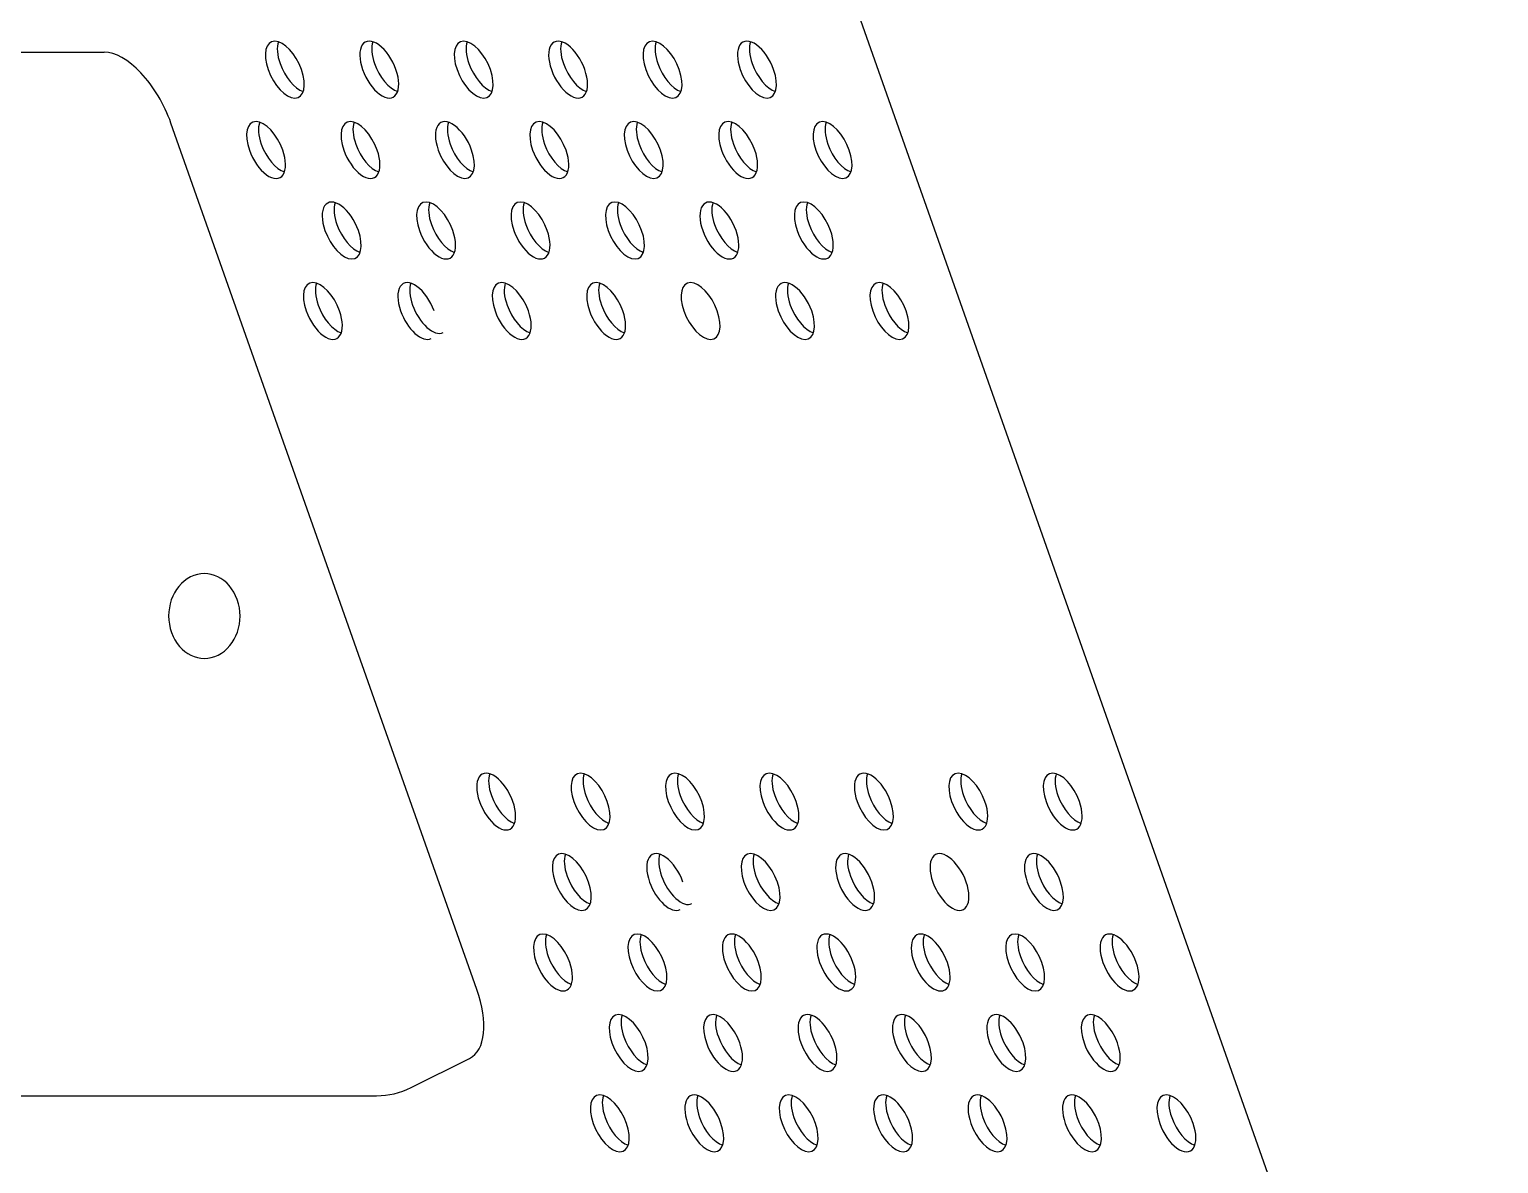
# Model space of a CAD drawing. Header units: millimetres. Extents: x -6176 to 11988, y -1403 to 10916.
# Drawn here: x -5364.6 to -5269.3, y 6344.9 to 6418.4 of the extents above; entities that cross this region are included whole.
import ezdxf

# ---------------------------------------------------------------- set-up
doc = ezdxf.new("R2010")
doc.units = ezdxf.units.MM

# ---------------------------------------------------------------- blocks, each defined once
blk = doc.blocks.new('A$C17CA5FEC')
at = {"color": 0, "linetype": 'Continuous'}
for p, q in [((0.2845101647278625, 1.04599925988623), (0.3405508470916345, 0.8873601341638278)), ((0.2176857600501236, 1.00240858122379), (0.2501491707079992, 1.00240858122379)), ((0.2743171437358995, 0.941652322657319), (0.2544829158819795, 0.9977987583079084)), ((0.2700449450579185, 0.9352806837105163), (0.2738460559939, 0.9371792514430126)), ((0.2353473379200537, 0.9347537549256231), (0.2678107485779293, 0.9347537549256231))]:
    blk.add_line(p, q, dxfattribs=at)
blk.add_arc((0.2678107485779293, 0.9397537549266417), 0.004999999999980106, 270, 296.5410765724553, dxfattribs=at)
for centre, major_axis, ratio, start_param, end_param in [((0.2618653619899547, 1.001271230585189), (0.0008936785920218525, -0.001789228485724771), 0.498835248, 1.326611453548474, 4.468204107138005), ((0.2626407213179434, 1.001658504785155), (0.0008936785920217041, -0.001789228485725327), 0.498835248, 3.590920568700286, 4.468204107138154), ((0.2679867214079295, 1.001271230585189), (0.0008936785920218515, -0.001789228485725105), 0.4988352479999999, 1.326611453548286, 4.46820410713808), ((0.2687620807359252, 1.001658504785155), (0.0008936785920217054, -0.001789228485725214), 0.4988352479999999, 3.590914659858464, 4.468204107138392), ((0.2741080808259042, 1.001271230585189), (0.000893678592021655, -0.001789228485725215), 0.498835248, 1.326611453548344, 4.468204107138137), ((0.2748834401539, 1.001658504785155), (0.0008936785920212071, -0.001789228485724438), 0.498835248, 3.590920568569847, 4.468204107138038), ((0.2802294402418752, 1.001271230585189), (0.0008936785920218525, -0.001789228485724771), 0.498835248, 1.326611453548474, 4.468204107138528), ((0.2810047995718747, 1.001658504785155), (0.0008936785920212585, -0.001789228485724216), 0.4988352480000001, 3.590908734287386, 4.46820410713798), ((0.28635079965985, 1.001271230585189), (0.000893678592021655, -0.001789228485725215), 0.498835248, 1.326611453548606, 4.468204107138137), ((0.2871261589878529, 1.001658504785155), (0.0008936785920216057, -0.001789228485725104), 0.498835248, 3.590926510972852, 4.468204107138382), ((0.2924721590778248, 1.001271230585189), (0.0008936785920216064, -0.001789228485725215), 0.498835248, 1.326611453548352, 4.468204107138146), ((0.2932475184058276, 1.001658504785155), (0.0008936785920217525, -0.001789228485725326), 0.4988352479999999, 3.590920568617156, 4.468204107138408), ((0.2517776316599907, 0.9977987583079084), (-0.002234196480053863, 0.004473071214313814), 0.498835248, 4.468204107138225, 6.039000433933411), ((0.2618653619899547, 1.001271230585189), (-0.000893678592022151, 0.001789228485725991), 0.498835248, 1.326611453548172, 4.468204107137963), ((0.2626407213179434, 1.001658504785155), (-0.0008936785920217041, 0.001789228485725327), 0.498835248, 1.326611453548622, 2.692264738481049), ((0.2679867214079295, 1.001271230585189), (-0.0008936785920217041, 0.001789228485725215), 0.4988352479999999, 1.326611453548597, 4.468204107138392), ((0.2687620807359252, 1.001658504785155), (-0.0008936785920217028, 0.001789228485724994), 0.4988352479999999, 1.326611453548548, 2.692264754983637), ((0.2741080808259042, 1.001271230585189), (-0.0008936785920211578, 0.001789228485724327), 0.4988352479999998, 1.326611453548229, 4.468204107138021), ((0.2748834401539, 1.001658504785155), (-0.0008936785920216535, 0.001789228485725215), 0.4988352479999999, 1.326611453548606, 2.692264738675979), ((0.2802294402418752, 1.001271230585189), (-0.0008936785920211575, 0.001789228485724438), 0.4988352479999999, 1.326611453548254, 4.468204107138571), ((0.2810047995718747, 1.001658504785155), (-0.0008936785920221526, 0.001789228485726104), 0.498835248, 1.326611453548459, 2.692264738425702), ((0.28635079965985, 1.001271230585189), (-0.0008936785920212071, 0.001789228485724438), 0.498835248, 1.326611453548769, 4.468204107138038), ((0.2871261589878529, 1.001658504785155), (-0.0008936785920212554, 0.001789228485724104), 0.498835248, 1.326611453548425, 2.692282363110707), ((0.2924721590778248, 1.001271230585189), (-0.000893678592021655, 0.001789228485725215), 0.498835248, 1.326611453548606, 4.468204107138399), ((0.2932475184058276, 1.001658504785155), (-0.000893678592021161, 0.001789228485724437), 0.4988352479999999, 1.326611453548777, 2.69226473845114), ((0.2606470755319563, 0.9960558113143634), (0.0008936785920217041, -0.001789228485725215), 0.4988352479999999, 1.326611453548859, 4.468204107138129), ((0.2614224348619487, 0.9964430855161481), (0.0008936785920216057, -0.001789228485725104), 0.498835248, 3.590920585176824, 4.468204107138382), ((0.2667684349499311, 0.9960558113143634), (0.0008936785920218038, -0.001789228485724883), 0.4988352479999999, 1.326611453548245, 4.468204107137777), ((0.2675437942799306, 0.9964430855161481), (0.0008936785920217041, -0.001789228485725215), 0.4988352479999999, 3.590914750352823, 4.468204107138392), ((0.2728897943679058, 0.9960558113143634), (0.000893678592021754, -0.001789228485725215), 0.498835248, 1.326611453548327, 4.468204107138122), ((0.2736651536959016, 0.9964430855161481), (0.0008936785920216553, -0.001789228485724772), 0.498835248, 3.59092058513492, 4.468204107138038), ((0.2790111537858806, 0.9960558113143634), (0.000893678592021704, -0.001789228485724993), 0.4988352479999999, 1.326611453548548, 4.468204107138341), ((0.2797865131138764, 0.9964430855161481), (0.0008936785920217054, -0.001789228485725326), 0.498835248, 3.590914750388655, 4.468204107138154), ((0.2851325132038554, 0.9960558113143634), (0.000893678592021851, -0.001789228485725327), 0.4988352479999999, 1.326611453548598, 4.468204107138129), ((0.2859078725318582, 0.9964430855161481), (0.0008936785920217054, -0.001789228485725326), 0.498835248, 3.590908915503245, 4.468204107138154), ((0.2912538726218301, 0.9960558113143634), (0.0008936785920212081, -0.001789228485724327), 0.498835248, 1.326611453548744, 4.468204107138014), ((0.292029231949833, 0.9964430855161481), (0.0008936785920218049, -0.001789228485724882), 0.498835248, 3.590920585167859, 4.468204107138561), ((0.2973752320398049, 0.9960558113143634), (0.0008936785920216576, -0.001789228485725215), 0.498835248, 1.326611453548344, 4.468204107138137), ((0.2981505913678077, 0.9964430855161481), (0.0008936785920216552, -0.001789228485725326), 0.498835248, 3.590932254743421, 4.468204107138162), ((0.2614224348619487, 0.9964430855161481), (-0.0008936785920217054, 0.001789228485725326), 0.498835248, 1.326611453548622, 2.692264754802597), ((0.2675437942799306, 0.9964430855161481), (-0.0008936785920217536, 0.001789228485724993), 0.4988352480000001, 1.32661145354854, 2.692276313091286), ((0.2736651536959016, 0.9964430855161481), (-0.0008936785920216044, 0.001789228485725326), 0.498835248, 1.326611453548639, 2.692276313123878), ((0.2797865131138764, 0.9964430855161481), (-0.0008936785920216535, 0.001789228485725215), 0.4988352479999999, 1.326611453548606, 2.692258975657616), ((0.2859078725318582, 0.9964430855161481), (-0.0008936785920215109, 0.001789228485725215), 0.498835248, 1.32661145354863, 2.692264754757193), ((0.292029231949833, 0.9964430855161481), (-0.0008936785920216046, 0.001789228485724992), 0.498835248, 1.326611453548565, 2.692264754683012), ((0.2981505913678077, 0.9964430855161481), (-0.0008936785920215553, 0.001789228485725104), 0.498835248, 1.326611453548598, 2.69226475470226), ((0.2606470755319563, 0.9960558113143634), (-0.0008936785920217054, 0.001789228485725326), 0.498835248, 1.326611453548622, 4.468204107138416), ((0.2667684349499311, 0.9960558113143634), (-0.0008936785920217536, 0.001789228485724993), 0.4988352480000001, 1.326611453548278, 4.468204107138332), ((0.2728897943679058, 0.9960558113143634), (-0.0008936785920217523, 0.001789228485725437), 0.498835248, 1.326611453548639, 4.468204107138432), ((0.2790111537858806, 0.9960558113143634), (-0.0008936785920218038, 0.001789228485724883), 0.4988352479999999, 1.326611453548245, 4.4682041071383), ((0.2851325132038554, 0.9960558113143634), (-0.0008936785920213583, 0.001789228485725104), 0.498835248, 1.326611453548369, 4.468204107138162), ((0.2912538726218301, 0.9960558113143634), (-0.0008936785920216044, 0.001789228485725215), 0.498835248, 1.326611453548614, 4.468204107138408), ((0.2973752320398049, 0.9960558113143634), (-0.0008936785920214057, 0.001789228485725215), 0.4988352480000001, 1.326611453548385, 4.468204107138178), ((0.2655501484939364, 0.9908403920435376), (0.0008936785920217556, -0.001789228485725215), 0.498835248, 1.326611453548327, 4.468204107138122), ((0.2663255078219322, 0.9912276662435033), (0.0008936785920217041, -0.001789228485725104), 0.498835248, 3.590914840051335, 4.468204107138103), ((0.2716715079119112, 0.9908403920435376), (0.0008936785920216544, -0.001789228485725103), 0.498835248, 1.326611453548319, 4.468204107138112), ((0.272446867239907, 0.9912276662435033), (0.0008936785920215539, -0.001789228485725214), 0.498835248, 3.590920568684911, 4.468204107138416), ((0.277792867329886, 0.9908403920435376), (0.0008936785920218023, -0.001789228485725215), 0.498835248, 1.326611453548319, 4.468204107138112), ((0.2785682266578817, 0.9912276662435033), (0.0008936785920217552, -0.00178922848572466), 0.4988352479999998, 3.590920584703309, 4.468204107138519), ((0.2839142267478607, 0.9908403920435376), (0.0008936785920215059, -0.001789228485725104), 0.498835248, 1.326611453548606, 4.468204107138399), ((0.2846895860758636, 0.9912276662435033), (0.0008936785920216552, -0.001789228485725326), 0.498835248, 3.590926329611126, 4.4682041071379), ((0.2900355861638388, 0.9908403920435376), (0.0008936785920216565, -0.001789228485725215), 0.498835248, 1.326611453548605, 4.468204107138399), ((0.2908109454938383, 0.9912276662435033), (0.0008936785920216552, -0.001789228485725326), 0.498835248, 3.590920584778336, 4.468204107138424), ((0.2961569455818136, 0.9908403920435376), (0.0008936785920216079, -0.001789228485725105), 0.498835248, 1.326611453548589, 4.468204107138382), ((0.2969323049098094, 0.9912276662435033), (0.000893678592021952, -0.001789228485724992), 0.498835248, 3.590920584893406, 4.4682041071383), ((0.2655501484939364, 0.9908403920435376), (-0.0008936785920218038, 0.001789228485724883), 0.4988352479999999, 1.326611453548245, 4.468204107138038), ((0.2663255078219322, 0.9912276662435033), (-0.0008936785920216054, 0.001789228485725215), 0.498835248, 1.326611453548352, 2.692259065005085), ((0.2716715079119112, 0.9908403920435376), (-0.0008936785920217535, 0.001789228485725326), 0.4988352479999999, 1.326611453548614, 4.468204107138408), ((0.272446867239907, 0.9912276662435033), (-0.0008936785920216569, 0.001789228485725327), 0.498835248, 1.326611453548368, 2.69226473852905), ((0.277792867329886, 0.9908403920435376), (-0.0008936785920215553, 0.001789228485725104), 0.498835248, 1.326611453548598, 4.468204107138392), ((0.2785682266578817, 0.9912276662435033), (-0.0008936785920217041, 0.001789228485725327), 0.498835248, 1.326611453548622, 2.692264738527262), ((0.2839142267478607, 0.9908403920435376), (-0.0008936785920218012, 0.001789228485724993), 0.498835248, 1.326611453548532, 4.468204107137801), ((0.2846895860758636, 0.9912276662435033), (-0.000893678592021754, 0.001789228485725215), 0.498835248, 1.326611453548065, 2.692270443952545), ((0.2900355861638388, 0.9908403920435376), (-0.0008936785920216565, 0.001789228485725215), 0.498835248, 1.326611453548605, 4.468204107138399), ((0.2908109454938383, 0.9912276662435033), (-0.0008936785920217536, 0.001789228485724881), 0.498835248, 1.326611453548253, 2.692264738457976), ((0.2961569455818136, 0.9908403920435376), (-0.0008936785920218036, 0.001789228485725326), 0.4988352479999999, 1.326611453548605, 4.468204107138399), ((0.2969323049098094, 0.9912276662435033), (-0.0008936785920216575, 0.001789228485725105), 0.4988352479999998, 1.326611453548581, 2.692264738561407), ((0.2643318620379418, 0.9856249727708928), (0.0008936785920216565, -0.001789228485725215), 0.498835248, 1.326611453548344, 4.468204107138137), ((0.2651072213659376, 0.9860122469744965), (0.0008936785920216544, -0.001789228485725103), 0.498835248, 3.590914929124603, 4.468204107138374), ((0.2704532214539128, 0.9856249727708928), (0.0008936785920218042, -0.001789228485724771), 0.498835248, 1.32661145354822, 4.468204107138275), ((0.2712285807839123, 0.9860122469744965), (0.000893678592021555, -0.001789228485725326), 0.498835248, 3.590914928932174, 4.468204107138178), ((0.2765745808718947, 0.9856249727708928), (0.000893678592021704, -0.001789228485724993), 0.4988352479999999, 1.326611453548548, 4.468204107138341), ((0.2773499402018871, 0.9860122469744965), (0.0008936785920216054, -0.001789228485725215), 0.498835248, 3.590914929037465, 4.468204107138146), ((0.2826959402898694, 0.9856249727708928), (0.000893678592021754, -0.001789228485725215), 0.498835248, 1.326611453548589, 4.468204107138382), ((0.2834712996178652, 0.9860122469744965), (0.0008936785920216064, -0.001789228485725215), 0.498835248, 3.590931895640213, 4.468204107138408), ((0.2888172997078442, 0.9856249727708928), (0.0008936785920218525, -0.001789228485724771), 0.498835248, 1.326611453548474, 4.468204107138266), ((0.294938659125819, 0.9856249727708928), (0.0008936785920217054, -0.001789228485725326), 0.498835248, 1.326611453548622, 4.468204107138416), ((0.2957140184538147, 0.9860122469744965), (0.0008936785920218025, -0.001789228485725326), 0.498835248, 3.590931895763331, 4.468204107138137), ((0.3010600185437937, 0.9856249727708928), (0.0008936785920215059, -0.001789228485725104), 0.498835248, 1.326611453548606, 4.468204107138399), ((0.3018353778717895, 0.9860122469744965), (0.0008936785920214594, -0.001789228485725104), 0.4988352479999999, 3.590909273487828, 4.468204107138145), ((0.2651072213659376, 0.9860122469744965), (-0.0008936785920215565, 0.001789228485725104), 0.498835248, 1.326611453548597, 2.692259153582223), ((0.2712285807839123, 0.9860122469744965), (-0.0008936785920215565, 0.001789228485725104), 0.498835248, 1.326611453548336, 3.141592653590938), ((0.2773499402018871, 0.9860122469744965), (-0.0008936785920217041, 0.001789228485725104), 0.498835248, 1.326611453548573, 2.692253552806144), ((0.2834712996178652, 0.9860122469744965), (-0.0008936785920217527, 0.001789228485725216), 0.498835248, 1.326611453548328, 2.692270354988524), ((0.2957140184538147, 0.9860122469744965), (-0.0008936785920216544, 0.001789228485725103), 0.498835248, 1.326611453548319, 2.692264754202601), ((0.3018353778717895, 0.9860122469744965), (-0.0008936785920217535, 0.001789228485725326), 0.4988352479999999, 1.326611453548876, 2.692259153372478), ((0.2643318620379418, 0.9856249727708928), (-0.0008936785920216539, 0.001789228485725104), 0.4988352479999998, 1.326611453548319, 4.468204107138114), ((0.2704532214539128, 0.9856249727708928), (-0.000893678592021655, 0.001789228485725215), 0.498835248, 1.326611453548606, 3.141592653589627), ((0.2765745808718947, 0.9856249727708928), (-0.0008936785920218027, 0.001789228485725105), 0.498835248, 1.326611453548295, 4.468204107138611), ((0.2826959402898694, 0.9856249727708928), (-0.0008936785920216054, 0.001789228485725215), 0.498835248, 1.326611453548614, 4.468204107138408), ((0.2888172997078442, 0.9856249727708928), (-0.0008936785920216544, 0.001789228485725103), 0.498835248, 1.326611453548581, 4.468204107138374), ((0.294938659125819, 0.9856249727708928), (-0.0008936785920216062, 0.001789228485725104), 0.498835248, 1.326611453548589, 4.468204107138382), ((0.3010600185437937, 0.9856249727708928), (-0.0008936785920217051, 0.001789228485725437), 0.4988352480000001, 1.326611453548385, 4.468204107138178), ((0.2566464365239725, 0.9658527984684042), (3.449602789130663e-16, -0.002749999999988471), 0.8409860231999999, 1.968469565909653, 5.110062219499445), ((0.2566464365239725, 0.9658527984684042), (6.190121539902941e-19, 0.00274999999998902), 0.8409860231999996, 1.968469565909674, 5.110062219499467), ((0.2755650938218963, 0.9538261081943347), (0.000893678592021851, -0.001789228485725327), 0.4988352479999999, 1.326611453548336, 4.468204107138392), ((0.2763404531498921, 0.9542133823943004), (0.0008936785920216068, -0.001789228485725326), 0.498835248, 3.590920568581405, 4.468204107138432), ((0.2816864532398711, 0.9538261081943347), (0.0008936785920217022, -0.001789228485725104), 0.498835248, 1.326611453548573, 4.468204107138366), ((0.2824618125678668, 0.9542133823943004), (0.0008936785920216054, -0.001789228485725215), 0.498835248, 3.590925709530603, 4.468204107138146), ((0.2878078126578458, 0.9538261081943347), (0.0008936785920216055, -0.001789228485725437), 0.4988352479999999, 1.326611453548402, 4.468204107138193), ((0.2885831719858416, 0.9542133823943004), (0.0008936785920216552, -0.001789228485725326), 0.498835248, 3.590915456910379, 4.468204107138424), ((0.2939291720758206, 0.9538261081943347), (0.0008936785920217054, -0.001789228485725214), 0.4988352479999999, 1.326611453548336, 4.468204107138129), ((0.2947045314038164, 0.9542133823943004), (0.0008936785920216536, -0.001789228485724993), 0.498835248, 3.590920583056009, 4.468204107138349), ((0.3000505314917987, 0.9538261081943347), (0.0008936785920215553, -0.001789228485725104), 0.498835248, 1.326611453548598, 4.468204107138392), ((0.3008258908217911, 0.9542133823943004), (0.0008936785920218522, -0.001789228485724993), 0.498835248, 3.590915456896614, 4.468204107138317), ((0.3061718909097735, 0.9538261081943347), (0.000893678592021851, -0.001789228485725215), 0.498835248, 1.326611453548311, 4.468204107138103), ((0.3069472502377693, 0.9542133823943004), (0.000893678592021754, -0.001789228485725215), 0.498835248, 3.590920568682032, 4.468204107138122), ((0.3122932503277482, 0.9538261081943347), (0.0008936785920214574, -0.001789228485725215), 0.498835248, 1.326611453548377, 4.46820410713817), ((0.313068609655744, 0.9542133823943004), (0.000893678592021754, -0.001789228485725215), 0.498835248, 3.590915456778546, 4.468204107138122), ((0.2755650938218963, 0.9538261081943347), (-0.0008936785920216081, 0.001789228485724993), 0.498835248, 1.326611453548564, 4.468204107138881), ((0.2763404531498921, 0.9542133823943004), (-0.0008936785920216529, 0.001789228485724993), 0.4988352479999999, 1.326611453548557, 2.692264738504755), ((0.2816864532398711, 0.9538261081943347), (-0.000893678592021655, 0.001789228485725215), 0.498835248, 1.326611453548344, 4.468204107138137), ((0.2824618125678668, 0.9542133823943004), (-0.0008936785920215565, 0.001789228485725104), 0.498835248, 1.326611453548597, 2.692269826859062), ((0.2878078126578458, 0.9538261081943347), (-0.0008936785920218048, 0.001789228485724771), 0.498835248, 1.326611453548744, 4.468204107138275), ((0.2885831719858416, 0.9542133823943004), (-0.0008936785920216044, 0.001789228485725215), 0.498835248, 1.326611453548352, 2.692254604469285), ((0.2939291720758206, 0.9538261081943347), (-0.000893678592021655, 0.001789228485724993), 0.4988352479999999, 1.326611453548294, 4.468204107138349), ((0.2947045314038164, 0.9542133823943004), (-0.0008936785920216057, 0.001789228485725104), 0.498835248, 1.326611453548328, 2.692254604431934), ((0.3000505314917987, 0.9538261081943347), (-0.0008936785920217542, 0.001789228485725438), 0.4988352480000001, 1.326611453548377, 4.46820410713817), ((0.3008258908217911, 0.9542133823943004), (-0.0008936785920217552, 0.001789228485725326), 0.4988352479999999, 1.326611453548614, 2.692254604387191), ((0.3061718909097735, 0.9538261081943347), (-0.000893678592021655, 0.001789228485724993), 0.4988352479999999, 1.326611453548556, 4.468204107138611), ((0.3069472502377693, 0.9542133823943004), (-0.0008936785920214569, 0.001789228485725105), 0.4988352479999999, 1.326611453548352, 2.692264738553939), ((0.3122932503277482, 0.9538261081943347), (-0.0008936785920217527, 0.001789228485725216), 0.498835248, 1.326611453548328, 4.468204107138122), ((0.313068609655744, 0.9542133823943004), (-0.0008936785920216054, 0.001789228485725215), 0.498835248, 1.326611453548614, 2.692259678563356), ((0.2804681667818798, 0.9486106889216899), (0.000893678592021655, -0.001789228485725215), 0.498835248, 1.326611453548344, 4.468204107138137), ((0.2812435261118722, 0.9489979631234746), (0.0008936785920217041, -0.001789228485725104), 0.498835248, 3.590920568600519, 4.468204107137842), ((0.2865895261998546, 0.9486106889216899), (0.0008936785920215564, -0.001789228485725214), 0.498835248, 1.326611453548622, 4.468204107138416), ((0.287364885529847, 0.9489979631234746), (0.0008936785920217542, -0.001789228485725438), 0.4988352480000001, 3.590920568686361, 4.468204107138432), ((0.2927108856178293, 0.9486106889216899), (0.0008936785920217531, -0.001789228485724771), 0.498835248, 1.326611453548752, 4.468204107137759), ((0.2934862449458251, 0.9489979631234746), (0.000893678592021655, -0.001789228485725215), 0.498835248, 3.590915540878914, 4.468204107138137), ((0.2988322450358041, 0.9486106889216899), (0.0008936785920218537, -0.001789228485725437), 0.4988352479999998, 1.32661145354836, 4.468204107138154), ((0.2996076043637999, 0.9489979631234746), (0.0008936785920215559, -0.001789228485725437), 0.4988352479999999, 3.59092058284742, 4.468204107138465), ((0.3049536044537788, 0.9486106889216899), (0.0008936785920215059, -0.001789228485724993), 0.498835248, 1.326611453548581, 4.468204107138375), ((0.3110749638717536, 0.9486106889216899), (0.0008936785920217548, -0.001789228485724881), 0.498835248, 1.326611453547991, 4.468204107138571), ((0.3118503231997494, 0.9489979631234746), (0.0008936785920216044, -0.001789228485725215), 0.498835248, 3.590905456958549, 4.468204107138408), ((0.2812435261118722, 0.9489979631234746), (-0.0008936785920218038, 0.001789228485724883), 0.4988352479999999, 1.326611453548245, 2.692269742797531), ((0.287364885529847, 0.9489979631234746), (-0.000893678592021604, 0.001789228485725105), 0.498835248, 1.32661145354859, 3.141592653589793), ((0.2934862449458251, 0.9489979631234746), (-0.000893678592021655, 0.001789228485725215), 0.498835248, 1.326611453548344, 2.69226974273184), ((0.2996076043637999, 0.9489979631234746), (-0.0008936785920217531, 0.001789228485724771), 0.498835248, 1.32661145354849, 2.692269742805261), ((0.3118503231997494, 0.9489979631234746), (-0.0008936785920215557, 0.001789228485724994), 0.4988352479999999, 1.326611453548573, 2.692269742720975), ((0.2804681667818798, 0.9486106889216899), (-0.0008936785920215071, 0.001789228485724993), 0.498835248, 1.326611453548581, 4.468204107138374), ((0.2865895261998546, 0.9486106889216899), (-0.0008936785920216525, 0.001789228485725215), 0.498835248, 1.326611453548344, 3.141592653590902), ((0.2927108856178293, 0.9486106889216899), (-0.0008936785920215063, 0.001789228485725326), 0.498835248, 1.326611453548655, 4.468204107138448), ((0.2988322450358041, 0.9486106889216899), (-0.0008936785920216057, 0.001789228485725104), 0.498835248, 1.326611453548589, 4.468204107138645), ((0.3049536044537788, 0.9486106889216899), (-0.0008936785920217054, 0.001789228485725326), 0.498835248, 1.32661145354836, 4.468204107138154), ((0.3110749638717536, 0.9486106889216899), (-0.000893678592021754, 0.001789228485725215), 0.498835248, 1.326611453548327, 4.468204107137859), ((0.2792498803258852, 0.943395269652683), (0.0008936785920216564, -0.001789228485724882), 0.498835248, 1.326611453548269, 4.4682041071378), ((0.2800252396538809, 0.9437825438526488), (0.0008936785920209574, -0.001789228485724327), 0.4988352479999999, 3.590915624247478, 4.468204107138579), ((0.2853712397438599, 0.943395269652683), (0.0008936785920222012, -0.001789228485726214), 0.498835248, 1.326611453548475, 4.468204107138268), ((0.2861465990718557, 0.9437825438526488), (0.0008936785920212552, -0.001789228485724104), 0.4988352479999999, 3.590915624236194, 4.468204107138742), ((0.2914925991618347, 0.943395269652683), (0.0008936785920216054, -0.001789228485725215), 0.498835248, 1.326611453548614, 4.468204107138932), ((0.2922679584898304, 0.9437825438526488), (0.0008936785920215052, -0.001789228485725215), 0.498835248, 3.590920582627027, 4.468204107138424), ((0.2976139585798094, 0.943395269652683), (0.0008936785920217041, -0.001789228485725327), 0.498835248, 1.326611453548622, 4.468204107138416), ((0.2983893179078052, 0.9437825438526488), (0.0008936785920216057, -0.001789228485725104), 0.498835248, 3.590920568590541, 4.468204107138382), ((0.3037353179977842, 0.943395269652683), (0.0008936785920216539, -0.001789228485725104), 0.4988352479999998, 1.326611453548319, 4.468204107138114), ((0.30451067732578, 0.9437825438526488), (0.0008936785920213076, -0.001789228485724105), 0.498835248, 3.59091562414838, 4.46820410713821), ((0.3098566774137552, 0.943395269652683), (0.0008936785920216057, -0.001789228485725104), 0.498835248, 1.326611453548589, 4.468204107138382), ((0.3106320367437547, 0.9437825438526488), (0.0008936785920211571, -0.001789228485724327), 0.498835248, 3.59091562431486, 4.468204107138545), ((0.31597803683173, 0.943395269652683), (0.0008936785920215564, -0.001789228485725214), 0.498835248, 1.32661145354836, 4.468204107138154), ((0.3167533961597329, 0.9437825438526488), (0.000893678592021754, -0.001789228485725215), 0.498835248, 3.59091066596371, 4.468204107138122), ((0.2792498803258852, 0.943395269652683), (-0.0008936785920217041, 0.001789228485725215), 0.4988352479999999, 1.326611453548597, 4.468204107138392), ((0.2800252396538809, 0.9437825438526488), (-0.0008936785920217023, 0.001789228485725325), 0.498835248, 1.326611453548622, 2.692269659303168), ((0.2853712397438599, 0.943395269652683), (-0.0008936785920216057, 0.001789228485725104), 0.498835248, 1.326611453548589, 4.468204107138382), ((0.2861465990718557, 0.9437825438526488), (-0.0008936785920218014, 0.001789228485725215), 0.498835248, 1.326611453548319, 2.692269659390357), ((0.2914925991618347, 0.943395269652683), (-0.0008936785920216544, 0.001789228485725103), 0.498835248, 1.326611453548581, 4.468204107138112), ((0.2922679584898304, 0.9437825438526488), (-0.000893678592021754, 0.001789228485725215), 0.498835248, 1.326611453548327, 2.692269659295033), ((0.2976139585798094, 0.943395269652683), (-0.0008936785920215059, 0.001789228485724993), 0.498835248, 1.326611453548581, 4.468204107138375), ((0.2983893179078052, 0.9437825438526488), (-0.0008936785920214545, 0.001789228485725215), 0.498835248, 1.326611453548377, 2.692274566318515), ((0.3037353179977842, 0.943395269652683), (-0.0008936785920211087, 0.001789228485724327), 0.498835248, 1.326611453548237, 4.468204107138554), ((0.30451067732578, 0.9437825438526488), (-0.0008936785920215552, 0.001789228485725215), 0.4988352479999999, 1.32661145354836, 2.692264752298983), ((0.3098566774137552, 0.943395269652683), (-0.0008936785920213094, 0.001789228485723772), 0.498835248, 1.326611453548604, 4.468204107138397), ((0.3106320367437547, 0.9437825438526488), (-0.0008936785920222003, 0.001789228485725992), 0.498835248, 1.326611453548164, 2.692274566278174), ((0.31597803683173, 0.943395269652683), (-0.0008936785920217054, 0.001789228485725326), 0.498835248, 1.326611453548622, 4.468204107138416), ((0.3167533961597329, 0.9437825438526488), (-0.0008936785920211576, 0.001789228485724216), 0.4988352479999999, 1.326611453548204, 2.692259845228601), ((0.2716118595139108, 0.941652322657319), (-0.002234196480054163, 0.004473071214312706), 0.498835248, 3.141592653589793, 4.46820410713842), ((0.2963956721218111, 0.9381798503800383), (0.0008936785920217041, -0.001789228485725327), 0.498835248, 1.326611453548622, 4.468204107138416), ((0.3025170315397858, 0.9381798503800383), (0.0008936785920215552, -0.001789228485725215), 0.4988352479999999, 1.326611453548622, 4.468204107138416), ((0.3086383909577606, 0.9381798503800383), (0.0008936785920211099, -0.001789228485724327), 0.498835248, 1.326611453548237, 4.468204107138031), ((0.2841529532878653, 0.9381798503800383), (0.000893678592021851, -0.001789228485725215), 0.498835248, 1.326611453548573, 4.468204107138366), ((0.284928312615861, 0.938567124581823), (0.0008936785920216542, -0.001789228485724993), 0.4988352479999999, 3.590920568648404, 4.468204107138349), ((0.2902743127038363, 0.9381798503800383), (0.000893678592021655, -0.001789228485725215), 0.498835248, 1.326611453548606, 4.468204107138399), ((0.2910496720338358, 0.938567124581823), (0.0008936785920218537, -0.001789228485724771), 0.498835248, 3.590920568584985, 4.468204107138266), ((0.2971710314518106, 0.938567124581823), (0.0008936785920217054, -0.001789228485725214), 0.4988352479999999, 3.59091570687696, 4.468204107138129), ((0.3032923908677816, 0.938567124581823), (0.0008936785920217556, -0.001789228485725215), 0.498835248, 3.590915706977094, 4.468204107138122), ((0.3094137502857635, 0.938567124581823), (0.0008936785920218042, -0.001789228485724771), 0.498835248, 3.590920582494312, 4.468204107138275), ((0.3147597503757353, 0.9381798503800383), (0.0008936785920218536, -0.001789228485725326), 0.498835248, 1.326611453548335, 4.468204107138128), ((0.3155351097037382, 0.938567124581823), (0.0008936785920216527, -0.001789228485725104), 0.4988352479999998, 3.590920568686577, 4.468204107138375), ((0.2841529532878653, 0.9381798503800383), (-0.000893678592021655, 0.001789228485725215), 0.498835248, 1.326611453548344, 4.468204107138137), ((0.284928312615861, 0.938567124581823), (-0.0008936785920216057, 0.001789228485725104), 0.498835248, 1.326611453548589, 2.692259927614299), ((0.2902743127038363, 0.9381798503800383), (-0.0008936785920217054, 0.001789228485725326), 0.498835248, 1.32661145354836, 4.468204107138154), ((0.2910496720338358, 0.938567124581823), (-0.0008936785920216055, 0.001789228485725437), 0.4988352479999999, 1.326611453548402, 2.692255102930731), ((0.2963956721218111, 0.9381798503800383), (-0.0008936785920216564, 0.001789228485724882), 0.498835248, 1.326611453548793, 4.4682041071378), ((0.2971710314518106, 0.938567124581823), (-0.0008936785920214581, 0.001789228485724992), 0.498835248, 1.326611453548589, 2.69226475200088), ((0.3025170315397858, 0.9381798503800383), (-0.0008936785920216064, 0.001789228485725215), 0.498835248, 1.326611453548614, 4.468204107138146), ((0.3032923908677816, 0.938567124581823), (-0.0008936785920216054, 0.001789228485725215), 0.498835248, 1.326611453548614, 2.692269576702576), ((0.3086383909577606, 0.9381798503800383), (-0.0008936785920215539, 0.001789228485725214), 0.498835248, 1.326611453548361, 4.468204107138154), ((0.3094137502857635, 0.938567124581823), (-0.0008936785920216054, 0.001789228485725215), 0.498835248, 1.326611453548614, 2.692259927576768), ((0.3147597503757353, 0.9381798503800383), (-0.0008936785920218042, 0.001789228485724771), 0.498835248, 1.326611453548482, 4.468204107138537), ((0.3155351097037382, 0.938567124581823), (-0.0008936785920217041, 0.001789228485725327), 0.498835248, 1.32661145354836, 2.69226475209989), ((0.2829346668298669, 0.9329644311092125), (0.0008936785920217034, -0.00178922848572477), 0.498835248, 1.326611453548499, 4.468204107138291), ((0.2837100261598593, 0.9333517053091782), (0.000893678592021655, -0.001789228485725215), 0.498835248, 3.590920568670883, 4.468204107138137), ((0.2890560262478417, 0.9329644311092125), (0.0008936785920217552, -0.001789228485725326), 0.4988352479999999, 1.326611453548614, 4.468204107138408), ((0.2898313855758374, 0.9333517053091782), (0.0008936785920216536, -0.001789228485725326), 0.498835248, 3.590915789031743, 4.468204107138424), ((0.2951773856658164, 0.9329644311092125), (0.0008936785920215059, -0.001789228485725104), 0.498835248, 1.326611453548606, 4.468204107138399), ((0.2959527449938122, 0.9333517053091782), (0.0008936785920216069, -0.001789228485724994), 0.4988352479999999, 3.590920582139678, 4.468204107138357), ((0.3012987450837912, 0.9329644311092125), (0.0008936785920217552, -0.001789228485725326), 0.4988352479999999, 1.326611453548614, 4.468204107138408), ((0.3020741044117869, 0.9333517053091782), (0.0008936785920218546, -0.001789228485725215), 0.498835248, 3.590915789012355, 4.468204107138103), ((0.3074201045017659, 0.9329644311092125), (0.000893678592021604, -0.001789228485725105), 0.498835248, 1.326611453548328, 4.468204107138122), ((0.3081954638297688, 0.9333517053091782), (0.0008936785920216544, -0.001789228485725103), 0.498835248, 3.59092058210526, 4.468204107138112), ((0.3135414639197407, 0.9329644311092125), (0.0008936785920217041, -0.001789228485725215), 0.4988352479999999, 1.326611453548597, 4.468204107138392), ((0.3143168232477436, 0.9333517053091782), (0.0008936785920218047, -0.001789228485725104), 0.498835248, 3.59091578887112, 4.468204107138087), ((0.3196628233357188, 0.9329644311092125), (0.0008936785920217053, -0.001789228485724659), 0.4988352480000001, 1.326611453548736, 4.468204107137742), ((0.3204381826657183, 0.9333517053091782), (0.000893678592021655, -0.001789228485725215), 0.498835248, 3.59092058220901, 4.468204107138399), ((0.2829346668298669, 0.9329644311092125), (-0.0008936785920215539, 0.001789228485725214), 0.498835248, 1.326611453548361, 4.468204107138154), ((0.2837100261598593, 0.9333517053091782), (-0.0008936785920216535, 0.001789228485725215), 0.4988352479999999, 1.326611453548344, 2.692264738506913), ((0.2890560262478417, 0.9329644311092125), (-0.000893678592021507, 0.001789228485725105), 0.4988352479999999, 1.326611453548606, 4.468204107138137), ((0.2898313855758374, 0.9333517053091782), (-0.0008936785920217034, 0.00178922848572477), 0.498835248, 1.326611453547975, 2.692264751966378), ((0.2951773856658164, 0.9329644311092125), (-0.000893678592021608, 0.001789228485725215), 0.4988352479999999, 1.326611453548352, 4.468204107138145), ((0.2959527449938122, 0.9333517053091782), (-0.0008936785920215052, 0.001789228485725215), 0.498835248, 1.326611453548369, 2.692260009028172), ((0.3012987450837912, 0.9329644311092125), (-0.0008936785920216564, 0.001789228485724771), 0.498835248, 1.326611453548245, 4.468204107138037), ((0.3020741044117869, 0.9333517053091782), (-0.0008936785920214572, 0.001789228485724993), 0.498835248, 1.326611453548589, 2.692274237293639), ((0.3074201045017659, 0.9329644311092125), (-0.0008936785920216053, 0.001789228485725326), 0.498835248, 1.326611453548639, 4.46820410713817), ((0.3081954638297688, 0.9333517053091782), (-0.0008936785920216535, 0.001789228485725215), 0.4988352479999999, 1.326611453548606, 2.692264751685833), ((0.3135414639197407, 0.9329644311092125), (-0.0008936785920216544, 0.001789228485725103), 0.498835248, 1.326611453548581, 4.468204107138374), ((0.3143168232477436, 0.9333517053091782), (-0.0008936785920216539, 0.001789228485725104), 0.4988352479999998, 1.326611453548319, 2.69226475179415), ((0.3196628233357188, 0.9329644311092125), (-0.0008936785920217525, 0.001789228485725326), 0.4988352479999999, 1.326611453548352, 4.468204107138146), ((0.3204381826657183, 0.9333517053091782), (-0.0008936785920215063, 0.001789228485725326), 0.498835248, 1.326611453548655, 2.69226475174727)]:
    blk.add_ellipse(centre, major_axis=major_axis, ratio=ratio, start_param=start_param, end_param=end_param, dxfattribs=at)

msp = doc.modelspace()

# ---------------------------------------------------------------- block references
at = {"color": 0, "xscale": 1000, "yscale": 1000, "zscale": 1000}
msp.add_blockref('A$C17CA5FEC', (-5609.855921383573, 5414.52818458071), dxfattribs=at)

doc.saveas('drawing.dxf')
